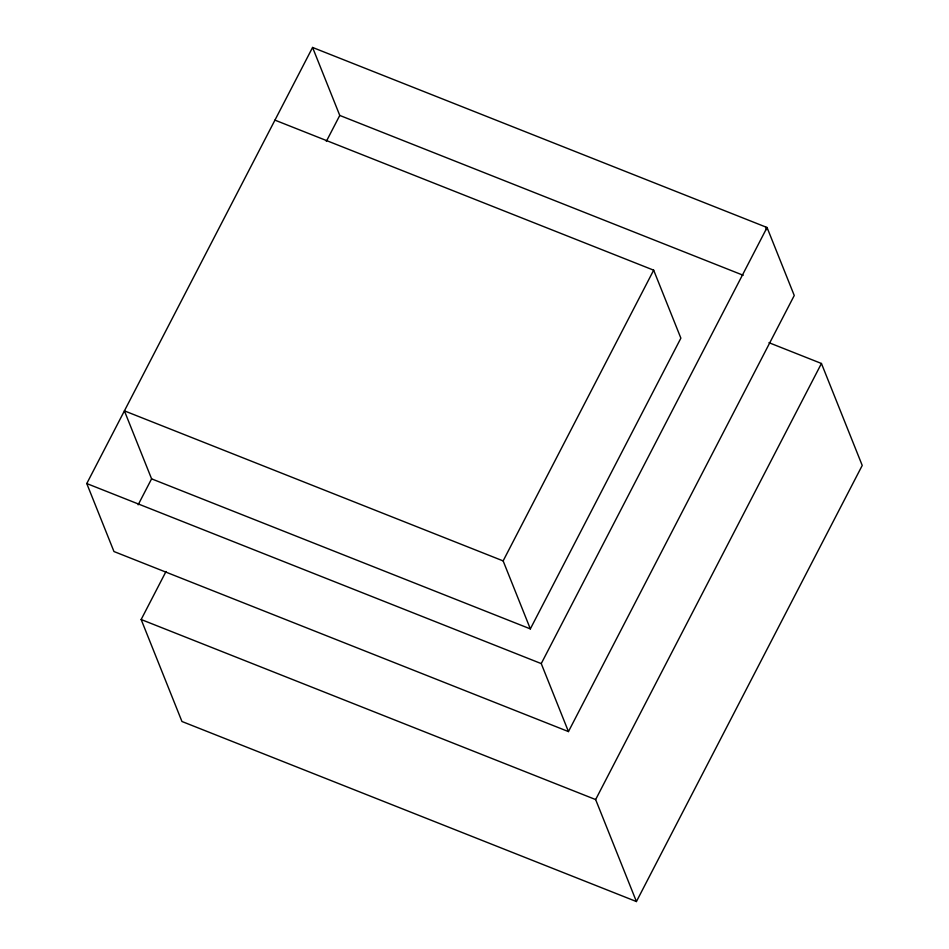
<?xml version="1.0" encoding="UTF-8"?>
<svg xmlns="http://www.w3.org/2000/svg" width="949" height="949" viewBox="0 0 949 949"><rect width="100%" height="100%" fill="white"/><g stroke="black" fill="none" stroke-linecap="round" stroke-linejoin="round"><path stroke-width="1.42" d="M86.774 483.551L312.577 47.45L767.053 227.511L794.254 295.495L568.451 731.584L113.963 551.535L86.774 483.551L541.25 663.6L568.451 731.584M138.151 504.809L151.591 478.842L124.402 410.858L503.136 560.906L530.337 628.89L680.872 338.164L653.671 270.18L274.937 120.132M326.326 141.389L339.766 115.434L312.577 47.45M768.987 342.696L821.443 363.479L862.226 465.449L636.423 901.55L181.947 721.489L141.152 619.519L166.016 571.488M503.136 560.906L653.671 270.18M541.25 663.6L767.053 227.511M636.423 901.55L595.64 799.568L821.443 363.479M339.766 115.434L743.174 275.257M151.591 478.842L530.337 628.89M141.152 619.519L595.64 799.568M765.546 226.906L766.626 229.622"/></g></svg>
